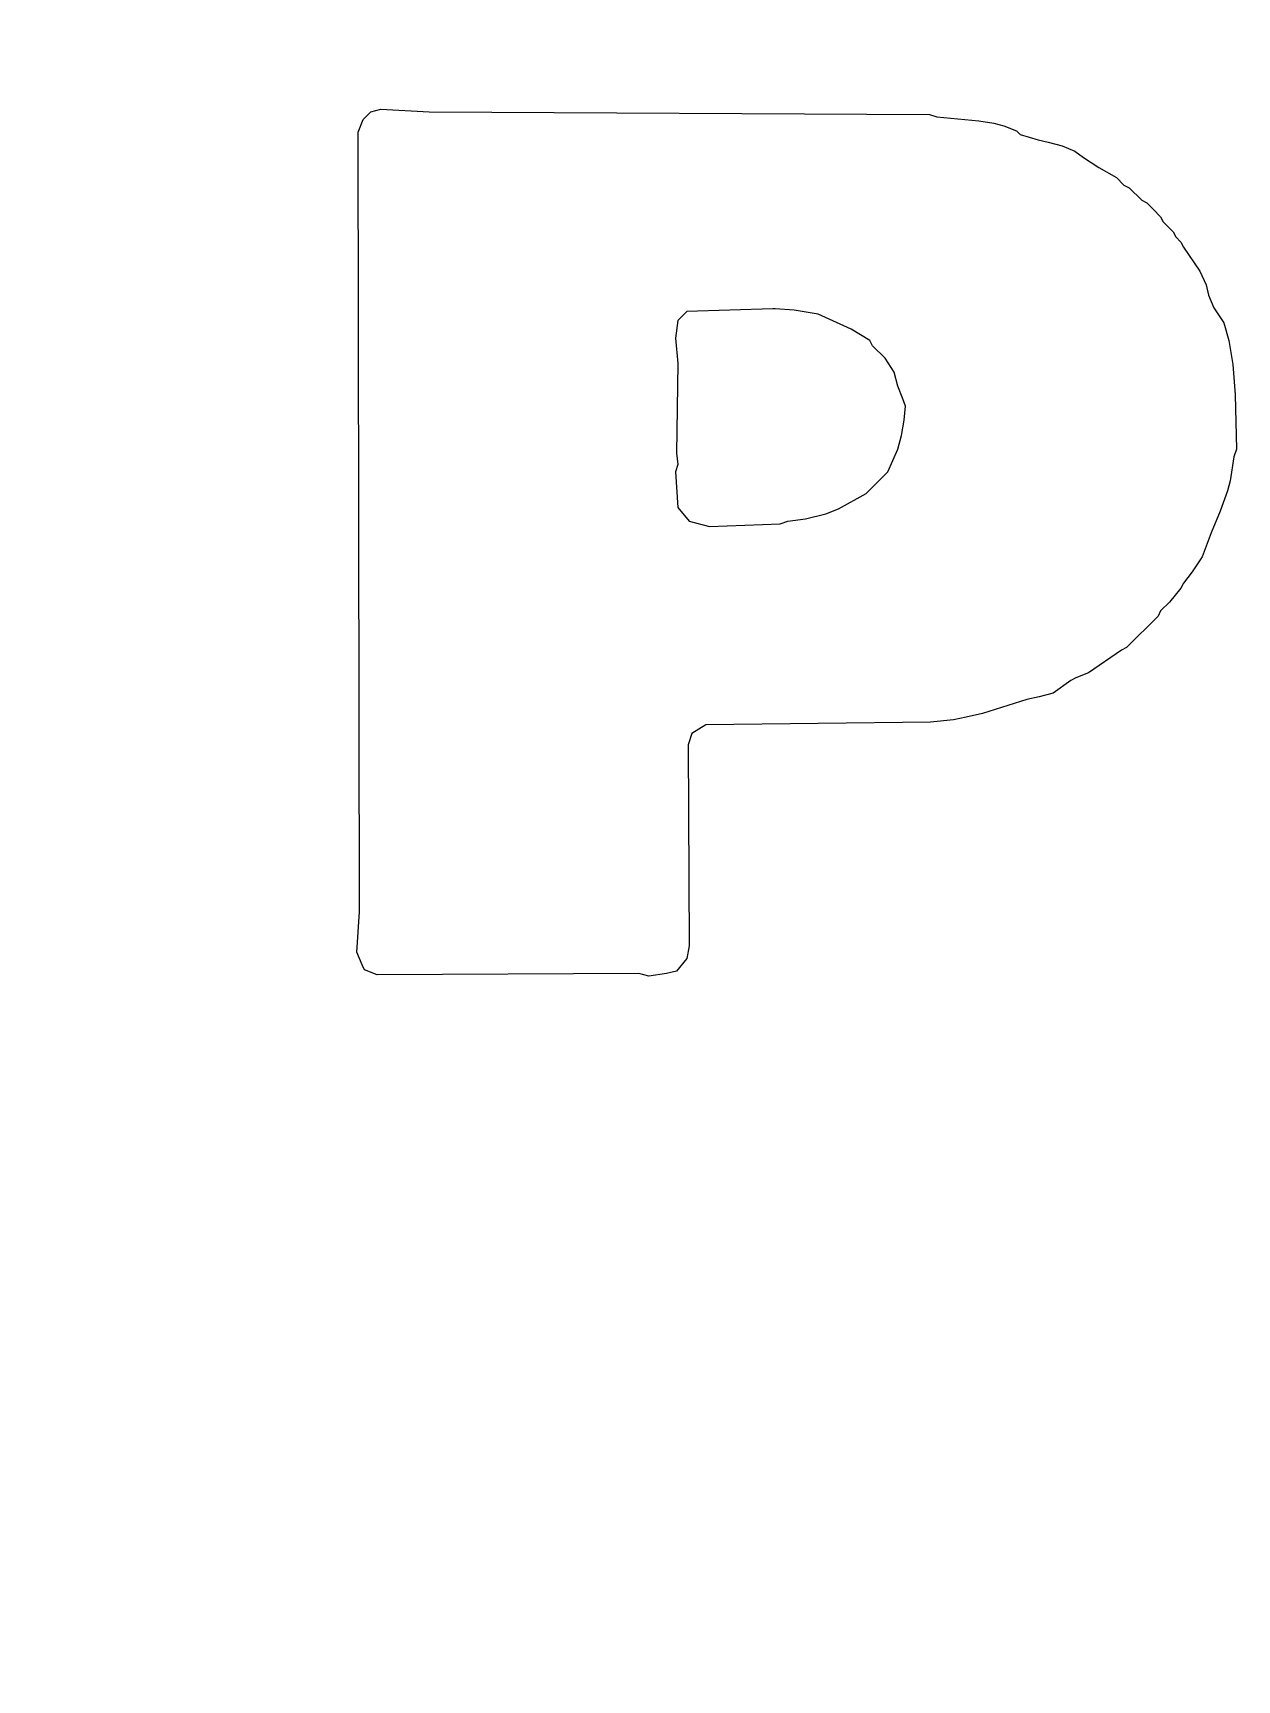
# Model space of a CAD drawing. Header units: inches. Extents: x -21.6 to 21.4, y -24.6 to 14.5.
# Drawn here: x -6.019 to -3.932, y 8.186 to 11.041 of the extents above; entities that cross this region are included whole.
import ezdxf

# ---------------------------------------------------------------- set-up
doc = ezdxf.new("R2010")
doc.units = ezdxf.units.IN
for name, color, linetype in [('Bottom 3D Body', 56, 'Continuous'), ('Bottom Overlay', 54, 'Continuous'), ('Top Solder', 216, 'Continuous')]:
    doc.layers.add(name, color=color, linetype=linetype)

# ---------------------------------------------------------------- blocks, each defined once
blk = doc.blocks.new('CR2032_VAY3_15_2_B_60')
at = {"layer": 'Bottom 3D Body'}
blk.add_lwpolyline([(10, 0, 0.127, 0.127, 1), (-10, 0, 0.127, 0.127, 1)], format="xyseb", close=True, dxfattribs=at)
at = {"layer": 'Bottom Overlay'}
blk.add_lwpolyline([(10.0003, 0.0001, 0.15, 0.15, -0.414214), (0.0002, -10, 0.15, 0.15, 0)], format="xyseb", dxfattribs=at)

msp = doc.modelspace()

# ---------------------------------------------------------------- linework, layer by layer
at = {"layer": 'Top Solder'}
for p, q in [((-5.4332, 10.9041), (-5.4156, 10.9085)), ((-5.4156, 10.9085), (-5.3324, 10.9041)), ((-5.4551, 10.869), (-5.4463, 10.8909)), ((-5.4463, 10.8909), (-5.4332, 10.9041)), ((-5.3324, 10.9041), (-4.4652, 10.8997)), ((-4.4652, 10.8997), (-4.4521, 10.8953)), ((-4.4521, 10.8953), (-4.3798, 10.8888)), ((-4.3798, 10.8888), (-4.3535, 10.8844)), ((-4.3535, 10.8844), (-4.336, 10.88)), ((-4.336, 10.88), (-4.3141, 10.8712)), ((-5.4529, 9.5179), (-5.4551, 10.869)), ((-4.3141, 10.8712), (-4.3076, 10.8647)), ((-4.3076, 10.8647), (-4.2769, 10.8559)), ((-4.2769, 10.8559), (-4.2594, 10.8515)), ((-4.2594, 10.8515), (-4.2353, 10.845)), ((-4.2353, 10.845), (-4.2134, 10.8362)), ((-4.2134, 10.8362), (-4.1981, 10.8252)), ((-4.1981, 10.8252), (-4.1718, 10.8077)), ((-4.1718, 10.8077), (-4.1411, 10.7902)), ((-4.1411, 10.7902), (-4.128, 10.7771)), ((-4.128, 10.7771), (-4.1192, 10.7727)), ((-4.1192, 10.7727), (-4.0973, 10.7508)), ((-4.0973, 10.7508), (-4.0886, 10.7464)), ((-4.0886, 10.7464), (-4.0798, 10.7376)), ((-4.0798, 10.7376), (-4.0776, 10.7355)), ((-4.0776, 10.7355), (-4.0645, 10.7223)), ((-4.0645, 10.7223), (-4.0601, 10.7136)), ((-4.0601, 10.7136), (-4.0426, 10.696)), ((-4.0426, 10.696), (-4.0382, 10.6873)), ((-4.0382, 10.6873), (-4.0294, 10.6785)), ((-4.0294, 10.6785), (-4.0251, 10.6698)), ((-4.0251, 10.6698), (-3.9966, 10.6282)), ((-3.9966, 10.6282), (-3.9856, 10.6041)), ((-3.9856, 10.6041), (-3.9813, 10.5865)), ((-4.7368, 10.5625), (-4.8857, 10.5581)), ((-4.7324, 10.5625), (-4.7368, 10.5625)), ((-4.6995, 10.5603), (-4.7324, 10.5625)), ((-3.9813, 10.5865), (-3.9725, 10.5646)), ((-3.9725, 10.5646), (-3.955, 10.5384)), ((-4.901, 10.5427), (-4.9054, 10.5121)), ((-4.8857, 10.5581), (-4.901, 10.5427)), ((-4.6579, 10.5537), (-4.6995, 10.5603)), ((-4.601, 10.5274), (-4.6579, 10.5537)), ((-3.955, 10.5384), (-3.9462, 10.5077)), ((-4.9054, 10.5121), (-4.901, 10.4683)), ((-4.5682, 10.5077), (-4.601, 10.5274)), ((-4.5638, 10.4989), (-4.5682, 10.5077)), ((-3.9462, 10.5077), (-3.9396, 10.4661)), ((-4.5419, 10.4771), (-4.5638, 10.4989)), ((-4.5265, 10.453), (-4.5419, 10.4771)), ((-4.901, 10.4683), (-4.9032, 10.3128)), ((-4.52, 10.4289), (-4.5265, 10.453)), ((-3.9396, 10.4661), (-3.9353, 10.4135)), ((-4.5112, 10.407), (-4.52, 10.4289)), ((-4.5068, 10.3938), (-4.5112, 10.407)), ((-4.509, 10.3697), (-4.5068, 10.3938)), ((-3.9353, 10.4135), (-3.9331, 10.3194)), ((-4.5134, 10.3435), (-4.509, 10.3697)), ((-4.52, 10.3194), (-4.5134, 10.3435)), ((-4.9032, 10.3128), (-4.901, 10.2931)), ((-4.5375, 10.28), (-4.52, 10.3194)), ((-3.9375, 10.3062), (-3.944, 10.2646)), ((-3.9331, 10.3194), (-3.9375, 10.3062)), ((-4.901, 10.2931), (-4.9054, 10.28)), ((-4.9054, 10.28), (-4.901, 10.2186)), ((-4.5747, 10.2427), (-4.5375, 10.28)), ((-3.944, 10.2646), (-3.9484, 10.2471)), ((-4.6229, 10.2164), (-4.5747, 10.2427)), ((-3.9484, 10.2471), (-3.9615, 10.2121)), ((-4.901, 10.2186), (-4.8813, 10.1946)), ((-4.8813, 10.1946), (-4.8463, 10.1858)), ((-4.7236, 10.1902), (-4.7105, 10.1946)), ((-4.7105, 10.1946), (-4.6798, 10.1989)), ((-4.6798, 10.1989), (-4.6448, 10.2077)), ((-4.6448, 10.2077), (-4.6229, 10.2164)), ((-3.9615, 10.2121), (-3.9769, 10.1748)), ((-4.8463, 10.1858), (-4.7236, 10.1902)), ((-3.9769, 10.1748), (-3.9922, 10.1332)), ((-4.0097, 10.107), (-4.0251, 10.0872)), ((-3.9922, 10.1332), (-4.0097, 10.107)), ((-4.0294, 10.0785), (-4.0491, 10.0544)), ((-4.0251, 10.0872), (-4.0294, 10.0785)), ((-4.0491, 10.0544), (-4.0645, 10.0391)), ((-4.0688, 10.0303), (-4.1236, 9.9756)), ((-4.0645, 10.0391), (-4.0688, 10.0303)), ((-4.1324, 9.9712), (-4.1893, 9.9318)), ((-4.1236, 9.9756), (-4.1324, 9.9712)), ((-4.22, 9.9186), (-4.2506, 9.8967)), ((-4.2112, 9.923), (-4.22, 9.9186)), ((-4.1893, 9.9318), (-4.2112, 9.923)), ((-4.2966, 9.8858), (-4.3733, 9.8617)), ((-4.2747, 9.8902), (-4.2966, 9.8858)), ((-4.2506, 9.8967), (-4.2747, 9.8902)), ((-4.4236, 9.8507), (-4.463, 9.8464)), ((-4.4017, 9.8551), (-4.4236, 9.8507)), ((-4.3733, 9.8617), (-4.4017, 9.8551)), ((-4.8769, 9.8267), (-4.8835, 9.8069)), ((-4.8528, 9.842), (-4.8769, 9.8267)), ((-4.463, 9.8464), (-4.8528, 9.842)), ((-4.8835, 9.8069), (-4.8813, 9.4587)), ((-5.4573, 9.4478), (-5.4529, 9.5179)), ((-4.8813, 9.4587), (-4.8857, 9.4368)), ((-5.4485, 9.4259), (-5.4573, 9.4478)), ((-5.4441, 9.4171), (-5.4485, 9.4259)), ((-4.8857, 9.4368), (-4.9032, 9.4149)), ((-5.4222, 9.4084), (-5.4441, 9.4171)), ((-4.9689, 9.4106), (-5.4222, 9.4084)), ((-4.9514, 9.4062), (-4.9689, 9.4106)), ((-4.9207, 9.4106), (-4.9514, 9.4062)), ((-4.9032, 9.4149), (-4.9207, 9.4106))]:
    msp.add_line(p, q, dxfattribs=at)

# ---------------------------------------------------------------- block references
at = {"rotation": 180}
msp.add_blockref('CR2032_VAY3_15_2_B_60', (-1.725, 3.625), dxfattribs=at)

doc.saveas('drawing.dxf')
